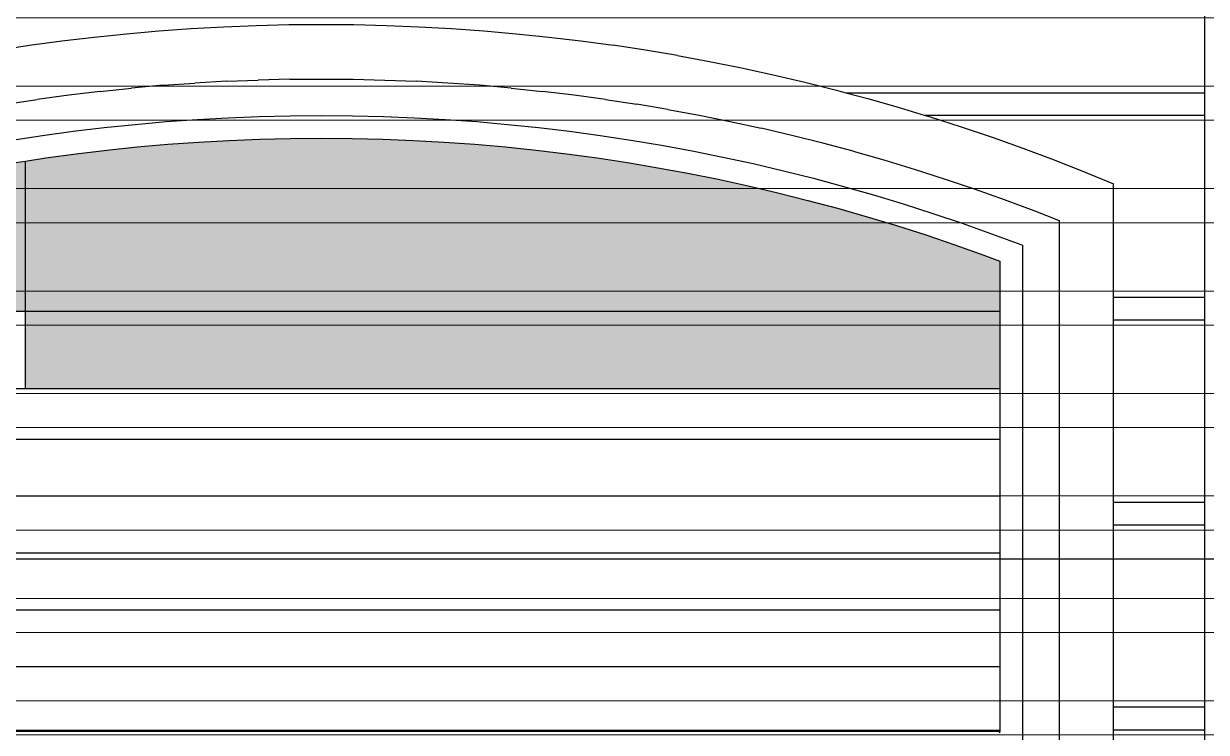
# Model space of a CAD drawing. Header units: inches. Extents: x 37.8 to 126.9, y 5.9 to 51.9.
# Drawn here: x 112.674 to 115.272, y 34.387 to 35.944 of the extents above; entities that cross this region are included whole.
import ezdxf

# ---------------------------------------------------------------- set-up
doc = ezdxf.new("R2010")
doc.units = ezdxf.units.IN
doc.header["$MEASUREMENT"] = 0
doc.layers.add('hatch', color=45, linetype='Continuous', lineweight=9)
doc.layers.add('LAYER1', color=8, linetype='Continuous', lineweight=9)
doc.layers.add('TEXT.', color=7, linetype='Continuous')

msp = doc.modelspace()

# ---------------------------------------------------------------- hatches: boundary and pattern name
h = msp.add_hatch(color=0)
h.dxf.hatch_style = 1
h.paths.add_polyline_path([(112.51803, 35.58228), (112.36791, 35.58228), (112.32519, 35.57226), (112.25973, 35.55582), (112.19455, 35.53833), (112.13826, 35.52228), (112.45803, 35.52228), (112.45803, 35.31184), (112.51803, 35.31184)])
h.paths.add_polyline_path([(112.57803, 35.62549), (112.52301, 35.61533), (112.45685, 35.60202), (112.41208, 35.59228), (112.52803, 35.59228), (112.52803, 35.31184), (112.57803, 35.31184)])
h.paths.add_polyline_path([(112.67803, 35.64215), (112.65594, 35.63879), (112.58938, 35.62759), (112.57803, 35.62549), (112.57803, 35.31184), (112.67803, 35.31184)])
h.paths.add_polyline_path([(114.6553, 35.47971), (114.59101, 35.50028), (114.52641, 35.51982), (114.46151, 35.53833), (114.39632, 35.55582), (114.33087, 35.57226), (114.26516, 35.58767), (114.19921, 35.60202), (114.13304, 35.61533), (114.06667, 35.62759), (114.00012, 35.63879), (113.93339, 35.64894), (113.86652, 35.65802), (113.7995, 35.66604), (113.73237, 35.67299), (113.66514, 35.67888), (113.59782, 35.6837), (113.53043, 35.68745), (113.46299, 35.69013), (113.39552, 35.69173), (113.32803, 35.69227), (113.26054, 35.69173), (113.19307, 35.69013), (113.12563, 35.68745), (113.05824, 35.6837), (112.99092, 35.67888), (112.92369, 35.67299), (112.85656, 35.66604), (112.78954, 35.65802), (112.72266, 35.64894), (112.67803, 35.64215), (112.67803, 35.31184), (114.81803, 35.31184), (114.81803, 35.42239), (114.78284, 35.43552), (114.71924, 35.45812)])
h.paths.add_polyline_path([(111.83803, 35.14228), (112.28929, 35.14228), (112.28929, 35.31184), (112.44803, 35.31184), (112.44803, 35.51228), (112.10471, 35.51228), (112.06504, 35.50028), (112.00076, 35.47971), (111.93681, 35.45812), (111.87322, 35.43552), (111.83803, 35.42239)])
at = {"true_color": 0x9898cc}
h = msp.add_hatch(dxfattribs=at)
h.set_pattern_fill('ANSI31', color=253, angle=135)
h.set_pattern_definition([(180, (290.93332, 359.28142), (-1e-17, -0.125), [])])
h.paths.add_polyline_path([(114.81803, 35.14228), (111.83803, 35.14228), (111.83803, 34.44228), (114.81803, 34.44228)])
at = {"layer": 'hatch'}
h = msp.add_hatch(color=256, dxfattribs=at)
h.dxf.hatch_style = 1
h.set_gradient(color1=(149, 180, 223), color2=(188, 208, 235), one_color=1, tint=0.83, name='INVCURVED')
h.paths.add_polyline_path([(112.67803, 35.14228), (114.81803, 35.14228), (114.81803, 35.31184), (112.67803, 35.31184)])
at = {"layer": 'LAYER1', "true_color": 0xc2b093}
h = msp.add_hatch(dxfattribs=at)
h.set_pattern_fill('ANSI32', color=253, scale=0.6, angle=135)
h.set_pattern_definition([(180, (290.93332, 359.28142), (-1e-17, -0.225), []), (180, (290.85832, 359.35642), (-1e-17, -0.225), [])])
h.paths.add_polyline_path([(106.05653, 37.34228), (106.05653, 37.54228), (106.05653, 37.59228), (106.05653, 37.99228), (106.05653, 38.04228), (106.05653, 38.44228), (106.05653, 38.49228), (106.05653, 38.84228), (107.05653, 38.84228), (107.05653, 38.49228), (107.05653, 38.44228), (107.05653, 38.04228), (107.05653, 37.99228), (107.05653, 37.59228), (107.05653, 37.54228), (107.05653, 37.34228)], flags=16)
h.paths.add_polyline_path([(107.99803, 37.34228), (107.99803, 37.54228), (107.99803, 37.59228), (107.99803, 37.99228), (107.99803, 38.04228), (107.99803, 38.44228), (107.99803, 38.49228), (107.99803, 38.84228), (108.99803, 38.84228), (108.99803, 38.49228), (108.99803, 38.44228), (108.99803, 38.04228), (108.99803, 37.99228), (108.99803, 37.59228), (108.99803, 37.54228), (108.99803, 37.34228)], flags=16)
h.paths.add_polyline_path([(116.59064, 26.14228), (116.59064, 26.94228), (117.19803, 26.94228), (117.19803, 26.14228)])
h.paths.add_polyline_path([(117.39803, 37.34228), (109.19803, 37.34228), (109.19803, 40.69228), (109.19803, 40.99228), (104.09803, 40.99228), (104.09803, 37.34228), (102.15807, 37.34228), (102.15807, 20.54228), (107.51799, 20.54228), (107.51799, 22.74228), (108.71799, 22.74228), (108.71799, 20.54228), (108.91799, 20.54228), (108.91799, 22.74228), (112.11799, 22.74228), (112.11799, 20.54228), (117.39803, 20.54228)])

# ---------------------------------------------------------------- linework, layer by layer
for p, q in [((115.26803, 35.79228), (115.26803, 36.09228)), ((112.8999, 35.92187), (112.97109, 35.9281)), ((112.97109, 35.9281), (113.04237, 35.9332)), ((113.04237, 35.9332), (113.11372, 35.93717)), ((113.11372, 35.93717), (113.18513, 35.94001)), ((113.18513, 35.94001), (113.25657, 35.94171)), ((113.25657, 35.94171), (113.32803, 35.94228)), ((113.32803, 35.94228), (113.39949, 35.94171)), ((113.39949, 35.94171), (113.47093, 35.94001)), ((113.47093, 35.94001), (113.54234, 35.93717)), ((113.54234, 35.93717), (113.61369, 35.9332)), ((113.61369, 35.9332), (113.68497, 35.9281)), ((113.68497, 35.9281), (113.75616, 35.92187)), ((112.6164, 35.88565), (112.68705, 35.89639)), ((112.68705, 35.89639), (112.75787, 35.90601)), ((112.75787, 35.90601), (112.82882, 35.9145)), ((112.82882, 35.9145), (112.8999, 35.92187)), ((113.75616, 35.92187), (113.82724, 35.9145)), ((113.82724, 35.9145), (113.89819, 35.90601)), ((113.89819, 35.90601), (113.969, 35.89639)), ((114.03965, 35.88565), (113.969, 35.89639)), ((114.11012, 35.87379), (114.03965, 35.88565)), ((114.11012, 35.87379), (114.1804, 35.86082)), ((114.1804, 35.86082), (114.25046, 35.84672)), ((114.25046, 35.84672), (114.32028, 35.83152)), ((113.11944, 35.8173), (113.18894, 35.82006)), ((113.25848, 35.82172), (113.18894, 35.82006)), ((113.25848, 35.82172), (113.32803, 35.82227)), ((113.32803, 35.82227), (113.39758, 35.82172)), ((113.39758, 35.82172), (113.46712, 35.82006)), ((113.46712, 35.82006), (113.53662, 35.8173)), ((114.32028, 35.83152), (114.38986, 35.81521)), ((112.84213, 35.79524), (112.77307, 35.78697)), ((112.84213, 35.79524), (112.91132, 35.80241)), ((112.98061, 35.80847), (112.91132, 35.80241)), ((112.98061, 35.80847), (113.04999, 35.81344)), ((113.11944, 35.8173), (113.04999, 35.81344)), ((113.60607, 35.81344), (113.53662, 35.8173)), ((113.67545, 35.80847), (113.60607, 35.81344)), ((113.74474, 35.80241), (113.67545, 35.80847)), ((113.74474, 35.80241), (113.81392, 35.79524)), ((113.88299, 35.78697), (113.81392, 35.79524)), ((114.38986, 35.81521), (114.45917, 35.7978)), ((114.45917, 35.7978), (114.47976, 35.79228)), ((114.47976, 35.79228), (114.52819, 35.77929)), ((114.47976, 35.79228), (115.26803, 35.79228)), ((115.26803, 35.74228), (115.26803, 35.79228)), ((112.63538, 35.76716), (112.70415, 35.77761)), ((112.77307, 35.78697), (112.70415, 35.77761)), ((113.95191, 35.77761), (113.88299, 35.78697)), ((113.95191, 35.77761), (114.02068, 35.76716)), ((114.08927, 35.75562), (114.02068, 35.76716)), ((114.52819, 35.77929), (114.59691, 35.75968)), ((113.12325, 35.73739), (113.19148, 35.7401)), ((113.19148, 35.7401), (113.25975, 35.74173)), ((113.25975, 35.74173), (113.32803, 35.74227)), ((113.32803, 35.74227), (113.39631, 35.74173)), ((113.39631, 35.74173), (113.46458, 35.7401)), ((113.46458, 35.7401), (113.53281, 35.73739)), ((114.08927, 35.75562), (114.15767, 35.74298)), ((114.15767, 35.74298), (114.22586, 35.72927)), ((114.59691, 35.75968), (114.65444, 35.74228)), ((114.65444, 35.74228), (114.66531, 35.73899)), ((115.26803, 35.74228), (114.65444, 35.74228)), ((115.26803, 35.34228), (115.26803, 35.74228)), ((112.78321, 35.70762), (112.85101, 35.71573)), ((112.85101, 35.71573), (112.91893, 35.72277)), ((112.91893, 35.72277), (112.98696, 35.72872)), ((112.98696, 35.72872), (113.05507, 35.7336)), ((113.05507, 35.7336), (113.12325, 35.73739)), ((113.53281, 35.73739), (113.60099, 35.7336)), ((113.60099, 35.7336), (113.6691, 35.72872)), ((113.6691, 35.72872), (113.73713, 35.72277)), ((113.73713, 35.72277), (113.80505, 35.71573)), ((113.80505, 35.71573), (113.87285, 35.70762)), ((114.22586, 35.72927), (114.29382, 35.71447)), ((114.36154, 35.6986), (114.29382, 35.71447)), ((114.66531, 35.73899), (114.73337, 35.71721)), ((114.73337, 35.71721), (114.80108, 35.69436)), ((112.64803, 35.68816), (112.71554, 35.69843)), ((112.71554, 35.69843), (112.78321, 35.70762)), ((113.12563, 35.68745), (113.19307, 35.69013)), ((113.19307, 35.69013), (113.26054, 35.69173)), ((113.26054, 35.69173), (113.32803, 35.69227)), ((113.32803, 35.69227), (113.39552, 35.69173)), ((113.39552, 35.69173), (113.46299, 35.69013)), ((113.46299, 35.69013), (113.53043, 35.68745)), ((113.87285, 35.70762), (113.94052, 35.69843)), ((113.94052, 35.69843), (114.00803, 35.68816)), ((114.00803, 35.68816), (114.07536, 35.67683)), ((114.429, 35.68165), (114.36154, 35.6986)), ((114.80108, 35.69436), (114.86842, 35.67043)), ((112.78954, 35.65802), (112.85656, 35.66604)), ((112.85656, 35.66604), (112.92369, 35.67299)), ((112.92369, 35.67299), (112.99092, 35.67888)), ((112.99092, 35.67888), (113.05824, 35.6837)), ((113.05824, 35.6837), (113.12563, 35.68745)), ((113.53043, 35.68745), (113.59782, 35.6837)), ((113.59782, 35.6837), (113.66514, 35.67888)), ((113.66514, 35.67888), (113.73237, 35.67299)), ((113.73237, 35.67299), (113.7995, 35.66604)), ((113.7995, 35.66604), (113.86652, 35.65802)), ((114.07536, 35.67683), (114.14251, 35.66443)), ((114.14251, 35.66443), (114.20946, 35.65096)), ((114.49618, 35.66363), (114.429, 35.68165)), ((114.49618, 35.66363), (114.56307, 35.64455)), ((114.86842, 35.67043), (114.93536, 35.64544)), ((112.65594, 35.63879), (112.67803, 35.64215)), ((112.67803, 35.64215), (112.72266, 35.64894)), ((112.67803, 35.14228), (112.67803, 35.64215)), ((112.72266, 35.64894), (112.78954, 35.65802)), ((113.86652, 35.65802), (113.93339, 35.64894)), ((113.93339, 35.64894), (114.00012, 35.63879)), ((114.00012, 35.63879), (114.06667, 35.62759)), ((114.20946, 35.65096), (114.27618, 35.63644)), ((114.27618, 35.63644), (114.34267, 35.62085)), ((114.56307, 35.64455), (114.62965, 35.62441)), ((114.93536, 35.64544), (115.00191, 35.61938)), ((114.06667, 35.62759), (114.13304, 35.61533)), ((114.13304, 35.61533), (114.19921, 35.60202)), ((114.34267, 35.62085), (114.40889, 35.60421)), ((114.62965, 35.62441), (114.6959, 35.60321)), ((115.00191, 35.61938), (115.06803, 35.59228)), ((114.19921, 35.60202), (114.26516, 35.58767)), ((114.26516, 35.58767), (114.33087, 35.57226)), ((114.40889, 35.60421), (114.47485, 35.58653)), ((114.47485, 35.58653), (114.54051, 35.56779)), ((114.6959, 35.60321), (114.7618, 35.58096)), ((115.06803, 35.34228), (115.06803, 35.59228)), ((114.33087, 35.57226), (114.39632, 35.55582)), ((114.54051, 35.56779), (114.60587, 35.54802)), ((114.7618, 35.58096), (114.82734, 35.55768)), ((114.39632, 35.55582), (114.46151, 35.53833)), ((114.46151, 35.53833), (114.52641, 35.51982)), ((114.60587, 35.54802), (114.67091, 35.52721)), ((114.82734, 35.55768), (114.8925, 35.53335)), ((114.8925, 35.53335), (114.94803, 35.51161)), ((114.52641, 35.51982), (114.59101, 35.50028)), ((114.67091, 35.52721), (114.73561, 35.50537)), ((114.94803, 35.51161), (114.94803, 35.51178)), ((114.94803, 35.51161), (114.94803, 33.64228)), ((114.59101, 35.50028), (114.6553, 35.47971)), ((114.73561, 35.50537), (114.79995, 35.48251)), ((114.79995, 35.48251), (114.86393, 35.45862)), ((114.6553, 35.47971), (114.71924, 35.45812)), ((114.71924, 35.45812), (114.78284, 35.43552)), ((114.86393, 35.45862), (114.86803, 35.45702)), ((114.86803, 35.45702), (114.86803, 35.40332)), ((114.78284, 35.43552), (114.81803, 35.42239)), ((114.81803, 35.42239), (114.81803, 34.39228)), ((114.86803, 35.40332), (114.86803, 33.64228)), ((115.06803, 35.29228), (115.06803, 35.34228)), ((115.26803, 35.34228), (115.06803, 35.34228)), ((115.06803, 35.29228), (115.06803, 35.34228)), ((115.26803, 35.29228), (115.26803, 35.34228)), ((114.81803, 35.31184), (112.28929, 35.31184)), ((115.06803, 34.89228), (115.06803, 35.29228)), ((115.26803, 35.29228), (115.06803, 35.29228)), ((115.26803, 34.89228), (115.26803, 35.29228)), ((115.06803, 34.84228), (115.06803, 34.89228)), ((115.26803, 34.89228), (115.06803, 34.89228)), ((115.06803, 34.84228), (115.06803, 34.89228)), ((115.26803, 34.84228), (115.26803, 34.89228)), ((115.06803, 34.44228), (115.06803, 34.84228)), ((115.26803, 34.84228), (115.06803, 34.84228)), ((115.26803, 34.44228), (115.26803, 34.84228)), ((115.06803, 34.39228), (115.06803, 34.44228)), ((115.26803, 34.44228), (115.06803, 34.44228)), ((115.06803, 34.39228), (115.06803, 34.44228)), ((115.26803, 34.39228), (115.26803, 34.44228)), ((112.57803, 34.39228), (112.67803, 34.39228)), ((112.67803, 34.39058), (112.67803, 34.39228)), ((112.67803, 34.39228), (114.81803, 34.39228)), ((112.67803, 34.38857), (112.67803, 34.39)), ((114.81803, 34.38581), (114.81803, 34.39228)), ((115.06803, 33.99228), (115.06803, 34.39228)), ((115.26803, 34.39228), (115.06803, 34.39228)), ((115.26803, 33.99228), (115.26803, 34.39228))]:
    msp.add_line(p, q)
msp.add_lwpolyline([(111.83803, 35.14228), (114.81803, 35.14228), (114.81803, 34.38904), (111.83803, 34.38904)], close=True)
at = {"layer": 'TEXT.', "color": 8}
msp.add_line((116.3116, 34.76728), (101.05421, 34.76728), dxfattribs=at)

doc.saveas('drawing.dxf')
